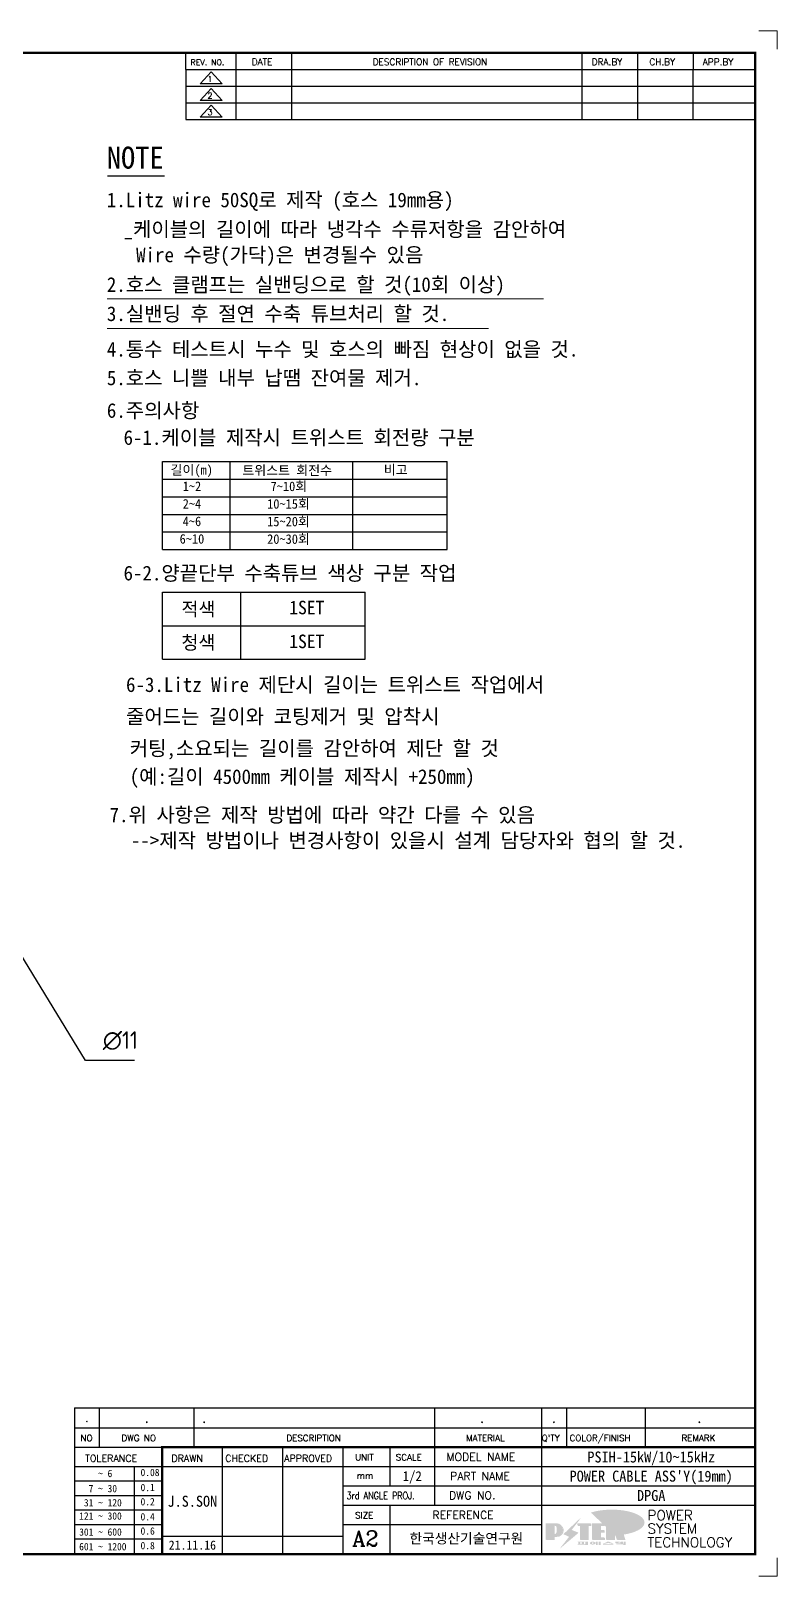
# Model space of a CAD drawing. Header units: millimetres. Extents: x 0 to 1218, y 0 to 844.
# Drawn here: x 810 to 1218, y 0 to 844 of the extents above; entities that cross this region are included whole.
import ezdxf
from ezdxf.enums import TextEntityAlignment as Align

# ---------------------------------------------------------------- set-up
doc = ezdxf.new("R2010")
doc.units = ezdxf.units.MM
doc.layers.add('FORMAT-1', color=7, linetype='Continuous')
doc.layers.add('line', color=3, linetype='Continuous')
doc.styles.add('HAN', font='')
doc.styles.add('RC', font='ROMANC.SHX')
doc.styles.add('ROMANT', font='romant')
doc.styles.add('RT', font='ROMANT.SHX', dxfattribs={"oblique": 15})
doc.styles.get("Standard").update_dxf_attribs({"font": 'ISOCP.SHX', "bigfont": 'WHGTXT.SHX'})
doc.styles.get('HAN').set_extended_font_data('GulimChe')
doc.dimstyles.new('PS-3', dxfattribs={"dimscale": 3, "dimtxt": 3.2, "dimasz": 2.5, "dimexe": 2, "dimexo": 2.5, "dimgap": 2, "dimtad": 1, "dimtoh": 1, "dimrnd": 0.05, "dimzin": 12, "dimdsep": 46, "dimtxsty": 'Standard', "dimcen": 0, "dimclrt": 2, "dimazin": 3, "dimtfac": 1, "dimtofl": 0, "dimtmove": 0, "dimatfit": 3, "dimfxl": 0, "dimtolj": 1, "dimtzin": 0, "dimarcsym": 0})

# ---------------------------------------------------------------- blocks, each defined once
blk = doc.blocks.new('no2')
at = {"color": 180}
for p, q in [((0, 5.5), (0, 0)), ((0, 5.5), (186, 5.5)), ((6.79, 5.5), (6.79, 0)), ((32.74, 0.11), (32.74, 5.5)), ((98.4, 5.5), (98.4, 0)), ((127.61, 5.5), (127.61, 0)), ((134.43, 5.5), (134.43, 0)), ((155.98, 5.5), (155.98, 0))]:
    blk.add_line(p, q, dxfattribs=at)
at = {"color": 2, "style": 'HAN'}
for tag, p in [('PART-NO', (19.76, 2.75)), ("Q'TY", (131.02, 2.75)), ('COLOR/FINISH', (145.2, 2.75)), ('MATERIAL', (111.38, 2.75)), ('REMARK', (170.76, 2.75))]:
    blk.add_attdef(tag, text='', height=2.9, dxfattribs=at).set_placement(p, align=Align.MIDDLE_CENTER)
blk.add_attdef('DESCRIPTION', text='', height=2.9, dxfattribs=at).set_placement((34.51, 2.75), align=Align.MIDDLE_LEFT)
at = {"color": 2, "style": 'RT', "oblique": 15}
blk.add_attdef('NO', text='', height=1.74, dxfattribs=at).set_placement((3.38, 2.51), align=Align.MIDDLE_CENTER)
blk = doc.blocks.new('re2')
at = {"color": 180}
for p, q in [((0, 0), (0, -4.55)), ((6.87, -0.64), (3.86, -3.91)), ((9.88, -3.91), (3.86, -3.91)), ((6.87, -0.64), (9.88, -3.91)), ((13.74, -4.55), (13.74, 0)), ((28.97, -4.55), (28.97, 0)), ((108.25, -4.55), (108.25, 0)), ((123.49, -4.55), (123.49, 0)), ((138.64, -4.55), (138.64, 0)), ((0, -4.55), (155.53, -4.55))]:
    blk.add_line(p, q, dxfattribs=at)
at = {"color": 2, "style": 'RC', "oblique": 15}
blk.add_attdef('REV.NO', text='', height=1.56, dxfattribs=at).set_placement((6.59, -2.56), align=Align.MIDDLE_CENTER)
blk.add_attdef('-1', text='', height=1.56, dxfattribs=at).set_placement((9.37, -1.66), align=Align.MIDDLE_LEFT)
at = {"color": 2, "style": 'HAN'}
for tag, p in [('REV.-DATE', (21.36, -2.28)), ('DRA.BY', (115.87, -2.28)), ('CH.BY', (131.07, -2.28)), ('APP.BY', (147.09, -2.28))]:
    blk.add_attdef(tag, text='', height=2.5, dxfattribs=at).set_placement(p, align=Align.MIDDLE_CENTER)
blk.add_attdef('DESCRIPTION-OF-REVISION', text='', height=2.5, dxfattribs=at).set_placement((31.61, -2.28), align=Align.MIDDLE_LEFT)
blk = doc.blocks.new('new LOGO')
at = {"layer": 'line'}
h = blk.add_hatch(color=1, dxfattribs=at)
h.paths.add_polyline_path([(41.5, 16.4), (54.3, 16.4, 1), (54.3, 82.9), (0, 82.9), (0, -0.1), (41.5, -0.1)])
h.paths.add_polyline_path([(41.5, 27.9), (41.5, 71.9), (43.6, 71.9, -0.414214), (54.6, 60.9), (54.6, 38.9, -0.414214), (43.6, 27.9)], flags=16)
h.paths.add_polyline_path([(214.7, 71.9), (227.5, 71.9), (227.5, 82.9), (159.7, 82.9), (159.7, 71.9), (172.5, 71.9), (172.5, -0.1), (214.7, -0.1)])
h.paths.add_polyline_path([(276, 37.4), (294.8, 37.4), (294.8, 49.1), (276, 49.1), (276, 71.9), (294.8, 71.9), (294.8, 82.9), (234.5, 82.9), (234.5, -0.1), (297, -0.1), (297, 10.9), (276, 10.9)])
h.paths.add_polyline_path([(347.2, 35.2), (359.7, -0.1), (400.5, -0.1), (379.6, 66.8), (399.7, 82.9), (380.6, 82.9), (347.2, 61.6), (347.2, 82.9), (305.5, 82.9), (305.5, -0.1), (347.2, -0.1)])
h = blk.add_hatch(color=250, dxfattribs=at)
h.paths.add_polyline_path([(44.5, 69.4), (46.6, 69.4, -0.129793), (52, 68, 0.221832), (43.6, 71.9), (41.5, 71.9), (41.5, 27.9), (43.6, 27.9, 0.02048), (44.5, 28)], flags=17)
h.paths.add_polyline_path([(44.5, 13.9), (57.3, 13.9, 0.72362), (77.1, 73.9, -0.679777), (54.3, 16.4), (41.5, 16.4), (41.5, -0.1), (3, -0.1), (3, -2.6), (44.5, -2.6)])
h.paths.add_polyline_path([(117.9, 14.2), (71.5, -44.4), (77.1, -39.6), (120.8, 15.6), (92, 28.9), (173.3, 106), (177.5, 111.4), (89.1, 27.6)])
h.paths.add_polyline_path([(162.7, 71.9), (162.7, 69.4), (172.5, 69.4), (172.5, 71.9)], flags=17)
h.paths.add_polyline_path([(217.7, 69.4), (230.5, 69.4), (230.5, 80.4), (227.5, 80.4), (227.5, 71.9), (214.7, 71.9), (214.7, -0.1), (175.5, -0.1), (175.5, -2.6), (217.7, -2.6)])
h.paths.add_polyline_path([(297.8, 46.6), (294.8, 46.6), (294.8, 37.4), (276, 37.4), (276, 10.9), (279, 10.9), (279, 34.9), (297.8, 34.9)])
h.paths.add_polyline_path([(300, 8.4), (297, 8.4), (297, -0.1), (237.5, -0.1), (237.5, -2.6), (300, -2.6)])
h.paths.add_polyline_path([(297.8, 80.4), (294.8, 80.4), (294.8, 71.9), (276, 71.9), (276, 49.1), (279, 49.1), (279, 69.4), (297.8, 69.4)])
h.paths.add_polyline_path([(350.2, 80.4), (347.2, 80.4), (347.2, 61.6), (350.2, 63.5)])
h.paths.add_polyline_path([(350.2, 26.7), (347.2, 35.2), (347.2, -0.1), (308.5, -0.1), (308.5, -2.6), (350.2, -2.6)])
h.paths.add_polyline_path([(402.7, 80.4), (396.5, 80.4), (379.6, 66.8), (400.5, -0.1), (361.8, -0.1), (362.7, -2.6), (403.5, -2.6), (382.6, 64.3)])
blk.add_hatch(color=5, dxfattribs=at).paths.add_polyline_path([(166.3, 35), (131, 49), (180.4, 112.7), (92, 28.9), (120.8, 15.6), (74.4, -43)])
h = blk.add_hatch(color=253, dxfattribs=at)
edge = h.paths.add_edge_path()
edge.add_ellipse((333.9, 86.4), major_axis=(-165.9, 0), ratio=0.39426, start_angle=111.51268, end_angle=334.46902)
edge.add_ellipse((314.1, 81.2), major_axis=(-153.7, 0), ratio=0.40699, start_angle=121.30662, end_angle=327.74369, ccw=False)
edge.add_line((394, 27.8), (394.7, 25.6))
h = blk.add_hatch(color=250, dxfattribs=at)
edge = h.paths.add_edge_path()
edge.add_ellipse((237.8, -17.6), major_axis=(-14.3, 0), ratio=0.526336, start_angle=192.2456, end_angle=269.07481)
edge.add_line((238.1, -10.1), (237.6, -10.1))
edge.add_ellipse((237.8, -17.6), major_axis=(-14.3, 0), ratio=0.526336, start_angle=270.92519, end_angle=449.07481)
edge.add_line((237.6, -25.1), (238.1, -25.1))
edge.add_ellipse((237.8, -17.6), major_axis=(-14.3, 0), ratio=0.526336, start_angle=450.92519, end_angle=527.7544)
edge.add_line((251.7, -19.2), (254.1, -19.2))
edge.add_line((254.1, -19.2), (254.1, -27.1))
edge.add_line((254.1, -27.1), (263.1, -27.1))
edge.add_line((263.1, -27.1), (263.1, -10.1))
edge.add_line((263.1, -10.1), (254.1, -10.1))
edge.add_line((254.1, -10.1), (254.1, -16))
edge.add_line((254.1, -16), (251.7, -16))
h.paths.add_polyline_path([(241, -16.4), (241, -18.7, -1), (234.4, -18.7), (234.4, -16.4, -1)], flags=16)
h.paths.add_polyline_path([(278.2, -10.1), (268.1, -10.1), (268.1, -27.1), (278.2, -27.1)])
h.paths.add_polyline_path([(310.3, -10.1), (310.3, -11.1, -0.157169), (289.3, -17.5), (294, -19.9, 0.128407), (316.3, -15.9, 0.128407), (338.6, -19.9), (343.3, -17.5, -0.157169), (322.2, -11.1), (322.2, -10.1)])
h.paths.add_polyline_path([(342.1, -25.1), (342.1, -22.3), (290.4, -22.3), (290.4, -25.1)])
h.paths.add_polyline_path([(352, -10.1), (352, -16.2, 0.414214), (354, -18.2), (378.7, -18.2), (378.7, -19.6), (390.2, -19.6), (390.2, -10.1), (378.7, -10.1), (378.7, -13.6), (374.7, -13.6), (374.7, -15.1), (378.7, -15.1), (378.7, -16.2), (364.7, -16.2), (364.7, -15.1), (371.2, -15.1), (371.2, -13.6), (364.7, -13.6), (364.7, -12.6), (374.7, -12.6), (374.7, -10.1)])
h.paths.add_polyline_path([(393.8, -10.1), (393.8, -19.6), (405, -19.6), (405, -10.1)])
h.paths.add_polyline_path([(405, -27.1), (405, -20.9), (356.8, -20.9), (356.8, -23), (391.8, -23), (391.8, -27.1)])
h.paths.add_polyline_path([(200.4, -10.1), (200.4, -22.3), (193.2, -22.3), (193.2, -12.6), (196.6, -12.6), (196.6, -10.1), (161, -10.1), (161, -12.6), (164.5, -12.6), (164.5, -22.3), (161, -22.3), (161, -25.1), (200.4, -25.1), (200.4, -27.1), (213.9, -27.1), (213.9, -10.1)])
h.paths.add_polyline_path([(182, -12.6), (175.6, -12.6), (175.6, -22.3), (182, -22.3)], flags=17)
blk = doc.blocks.new('format-2')
at = {"color": 3, "lineweight": 9}
for p, q in [((604, 422), (609, 422)), ((609, 417), (609, 422)), ((609, 5), (609, 0)), ((604, 0), (609, 0))]:
    blk.add_line(p, q, dxfattribs=at)
at = {"color": 180}
for p, q in [((447.47, 411.45), (447.47, 416)), ((461.21, 411.45), (461.21, 416)), ((476.44, 411.45), (476.44, 416)), ((555.72, 411.45), (555.72, 416)), ((570.95, 411.45), (570.95, 416)), ((586.11, 411.45), (586.11, 416)), ((447.47, 411.45), (603, 411.45)), ((417, 40.49), (603, 40.49)), ((417, 40.49), (417, 6)), ((423.79, 40.49), (423.79, 35.21)), ((449.74, 35.21), (449.74, 40.49)), ((515.4, 40.49), (515.4, 35.21)), ((544.61, 40.49), (544.61, 35.21)), ((551.43, 40.49), (551.43, 35.21)), ((572.98, 40.49), (572.98, 35.21)), ((417, 35.21), (440.98, 35.21)), ((457.46, 6), (457.46, 35.21)), ((473.95, 6), (473.95, 35.21)), ((490.44, 6), (490.44, 35.21)), ((503.22, 35.21), (503.22, 24.65)), ((515.4, 35.21), (515.4, 19.37)), ((544.61, 35.21), (544.61, 6)), ((417, 29.93), (440.98, 29.93)), ((433.39, 6.23), (433.39, 29.93)), ((440.98, 29.93), (603, 29.93)), ((417, 25.98), (440.98, 25.98)), ((417, 22.03), (440.98, 22.03)), ((490.44, 24.65), (603, 24.65)), ((417, 18.08), (440.98, 18.08)), ((490.44, 19.37), (603, 19.37)), ((503.22, 19.37), (503.22, 6)), ((417, 14.13), (440.98, 14.13)), ((490.44, 14.09), (544.61, 14.09)), ((417, 10.18), (440.98, 10.18)), ((440.98, 10.95), (490.44, 10.95))]:
    blk.add_line(p, q, dxfattribs=at)
at = {"color": 7, "const_width": 0.7}
blk.add_lwpolyline([(440.98, 6), (440.98, 35.21), (603, 35.21)], dxfattribs=at)
at = {"layer": 'FORMAT-1', "color": 7, "const_width": 0.7}
blk.add_lwpolyline([(18, 6), (18, 416), (603, 416), (603, 6)], close=True, dxfattribs=at)
at = {"xscale": 0.05400000000008731, "yscale": 0.05400000000008731, "zscale": 0.05400000000008731}
blk.add_blockref('new LOGO', (545.79, 9.96), dxfattribs=at)
at = {"color": 2}
for s, height, style, p in [('REV. NO.', 1.56, 'RC', (448.73, 412.65)), ('DATE', 1.788, 'RC', (465.45, 412.64)), ('DESCRIPTION OF REVISION', 1.7875, 'RC', (498.48, 412.64)), ('DRA.BY', 1.788, 'RC', (558.33, 412.64)), ('CH.BY', 1.788, 'RC', (574.09, 412.64)), ('APP.BY', 1.788, 'RC', (588.68, 412.64)), ('NO', 1.742, 'RC', (418.66, 36.83)), ('DWG NO', 1.742, 'RC', (429.86, 36.83)), ('DESCRIPTION', 1.7424, 'RC', (474.93, 36.83)), ('MATERIAL', 1.742, 'RC', (524.02, 36.83)), ("Q'TY", 1.742, 'RC', (544.67, 36.83)), ('COLOR/FINISH', 1.7424, 'RC', (552.3, 36.83)), ('REMARK', 1.742, 'RC', (582.87, 36.83)), (' TOLERANCE', 1.9, 'RC', (418.61, 31.22)), ('DRAWN', 1.9, 'RC', (443.5, 31.22)), ('CHECKED', 1.9, 'RC', (458.21, 31.22)), ('APPROVED', 1.9, 'RC', (474.3, 31.22)), ('UNIT', 1.742, 'RC', (493.69, 31.55)), ('SCALE', 1.742, 'RC', (504.82, 31.55)), ('MODEL NAME', 2.178, 'RC', (518.62, 31.46)), ('    ~ 6', 2, 'HAN', (418.3, 27.03)), ('0.08', 2, 'HAN', (435.07, 27.31)), ('mm', 1.742, 'RC', (494.17, 26.56)), ('PART NAME', 2.178, 'RC', (519.67, 26.24)), ('  7 ~ 30', 2, 'HAN', (418.3, 22.91)), ('0.1', 2, 'HAN', (435.07, 23.2)), ('0.2', 2, 'HAN', (435.07, 19.32)), ('DWG NO.', 2.178, 'RC', (519.34, 20.96)), ('121 ~ 300', 2, 'HAN', (418.3, 15.42)), (' 31 ~ 120', 2, 'HAN', (418.3, 19.04)), ('0.4', 2, 'HAN', (435.07, 15.2)), ('SIZE', 1.742, 'RC', (493.69, 15.72)), ('REFERENCE', 2.178, 'RC', (514.84, 15.61)), ('301 ~ 600', 2, 'HAN', (418.3, 11.04)), ('0.6', 2, 'HAN', (435.07, 11.32)), ('601 ~ 1200', 2, 'HAN', (418.3, 7.05)), ('0.8', 2, 'HAN', (435.07, 7.33))]:
    blk.add_text(s, height=height, dxfattribs=dict(at, style=style)).set_placement(p)
at = {"color": 2, "style": 'RC', "width": 0.8}
blk.add_text('3rd ANGLE PROJ.', height=2, dxfattribs=at).set_placement((491.37, 20.97))
at = {"style": 'ROMANT'}
for s, p in [('POWER', (573.59, 15.27)), ('SYSTEM', (573.59, 11.63)), ('TECHNOLOGY', (573.59, 7.87))]:
    blk.add_text(s, height=2.7, dxfattribs=at).set_placement(p)
at = {"color": 2, "lineweight": 30, "style": 'RC'}
blk.add_text('A2', height=4.182, dxfattribs=at).set_placement((492.93, 8.17))
at = {"style": 'HAN'}
for tag, height, p in [('MODEL-NAME', 3, (574.6, 32.53)), ('SCALE', 2.7, (509.31, 27.29)), ('PART-NAME', 3, (574.6, 27.29)), ('DRA-BY', 3, (449.22, 20.44)), ('CH-BY', 3, (465.71, 20.44)), ('APP-BY', 3, (482.2, 20.44)), ('DWG-NO', 3, (574.6, 22.01)), ('DRA-DATE', 2.5, (449.22, 8.48)), ('CH-DATE', 2.5, (465.71, 8.48)), ('APP-DATE', 2.5, (482.2, 8.48)), ('관련업체명', 3, (524.09, 10.29))]:
    blk.add_attdef(tag, text='', height=height, dxfattribs=at).set_placement(p, align=Align.MIDDLE_CENTER)
blk = doc.blocks.new('*D21')
at = {"color": 0, "lineweight": -2}
for p, q in [((840, 281.68), (800.18, 346.99)), ((866.75, 281.68), (840, 281.68))]:
    blk.add_line(p, q, dxfattribs=at)
at = {"color": 0}
blk.add_solid([(801.25, 347.64), (799.11, 346.34), (796.28, 353.39)], dxfattribs=at)
at = {"layer": 'Defpoints', "color": 0}
for p in [(790.55, 362.78, 0), (796.28, 353.39, 0)]:
    blk.add_point(p, dxfattribs=at)
at = {"color": 2, "insert": (859.07, 292.48), "char_height": 9.6, "attachment_point": 5}
blk.add_mtext('\\A1;∅11', dxfattribs=at)

msp = doc.modelspace()

# ---------------------------------------------------------------- linework, layer by layer
for p, q in [((852.067, 764.841), (883.19, 764.841)), ((882.049, 608.735), (1037.669, 608.735)), ((882.049, 560.735), (882.049, 608.735)), ((919.035, 560.735), (919.035, 608.735)), ((986.163, 560.735), (986.163, 608.735)), ((1037.669, 560.735), (1037.669, 608.735)), ((882.049, 599.135), (1037.669, 599.135)), ((882.049, 589.535), (1037.669, 589.535)), ((882.049, 579.935), (1037.669, 579.935)), ((882.049, 570.335), (1037.669, 570.335)), ((882.049, 560.735), (1037.669, 560.735)), ((882.049, 537.342), (992.794, 537.342)), ((882.049, 500.862), (882.049, 537.342)), ((924.984, 500.862), (924.984, 537.342)), ((992.794, 500.862), (992.794, 537.342)), ((882.049, 519.102), (992.794, 519.102)), ((882.049, 500.862), (992.794, 500.862))]:
    msp.add_line(p, q)
at = {"lineweight": 0}
for p, q in [((851.892, 697.61), (1090.389, 697.61)), ((851.892, 681.486), (1060.211, 681.486))]:
    msp.add_line(p, q, dxfattribs=at)

# ---------------------------------------------------------------- block references
ref = msp.add_blockref('format-2', (0, 0), dxfattribs=dict(xscale=2, yscale=2, zscale=2))
ref.add_attrib('관련업체명', '한국생산기술연구원', dxfattribs={"height": 5.5, "style": 'HAN'}).set_placement((1048.19, 20.585), align=Align.MIDDLE_CENTER)
ref.add_attrib('SCALE', '1/2', dxfattribs={"height": 5.4, "style": 'HAN'}).set_placement((1018.616, 54.588), align=Align.MIDDLE_CENTER)
ref.add_attrib('PART-NO', 'DPGA', dxfattribs={"height": 6, "style": 'HAN'}).set_placement((1149.191, 44.028), align=Align.MIDDLE_CENTER)
ref.add_attrib('PART-NAME', "POWER CABLE ASS'Y(19mm)", dxfattribs={"height": 6, "style": 'HAN'}).set_placement((1149.191, 54.588), align=Align.MIDDLE_CENTER)
ref.add_attrib('MODEL-NAME', 'PSIH-15kW/10~15kHz', dxfattribs={"height": 6, "style": 'HAN'}).set_placement((1149.191, 65.05), align=Align.MIDDLE_CENTER)
ref.add_attrib('DRA-BY', 'J.S.SON', dxfattribs={"height": 6, "style": 'HAN'}).set_placement((898.44, 40.884), align=Align.MIDDLE_CENTER)
ref.add_attrib('DRA-DATE', '21.11.16', dxfattribs={"height": 5, "style": 'HAN'}).set_placement((898.44, 16.95), align=Align.MIDDLE_CENTER)
ref = msp.add_blockref('re2', (894.932, 822.9), dxfattribs=dict(xscale=2, yscale=2, zscale=2))
ref.add_attrib('REV.NO', '1', dxfattribs={"color": 2, "height": 3.12, "style": 'RC'}).set_placement((908.108, 817.785), align=Align.MIDDLE_CENTER)
ref = msp.add_blockref('re2', (894.932, 813.8), dxfattribs=dict(xscale=2, yscale=2, zscale=2))
ref.add_attrib('REV.NO', '2', dxfattribs={"color": 2, "height": 3.12, "style": 'RC'}).set_placement((908.108, 808.685), align=Align.MIDDLE_CENTER)
ref = msp.add_blockref('re2', (894.932, 804.7), dxfattribs=dict(xscale=2, yscale=2, zscale=2))
ref.add_attrib('REV.NO', '3', dxfattribs={"color": 2, "height": 3.12, "style": 'RC'}).set_placement((908.108, 799.585), align=Align.MIDDLE_CENTER)
ref = msp.add_blockref('no2', (834, 80.988), dxfattribs=dict(xscale=2, yscale=2, zscale=2))
ref.add_attrib('REMARK', '.', dxfattribs={"color": 2, "height": 5.8, "style": 'HAN'}).set_placement((1175.511, 86.488), align=Align.MIDDLE_CENTER)
ref.add_attrib("Q'TY", '.', dxfattribs={"color": 2, "height": 5.8, "style": 'HAN'}).set_placement((1096.041, 86.488), align=Align.MIDDLE_CENTER)
ref.add_attrib('MATERIAL', '.', dxfattribs={"color": 2, "height": 5.8, "style": 'HAN'}).set_placement((1056.75, 86.488), align=Align.MIDDLE_CENTER)
ref.add_attrib('DESCRIPTION', '.', dxfattribs={"color": 2, "height": 5.8, "style": 'HAN'}).set_placement((903.016, 86.488), align=Align.MIDDLE_LEFT)
ref.add_attrib('PART-NO', '.', dxfattribs={"color": 2, "height": 5.8, "style": 'HAN'}).set_placement((873.529, 86.488), align=Align.MIDDLE_CENTER)
ref.add_attrib('NO', '.', dxfattribs={"color": 2, "height": 3.48, "style": 'RT'}).set_placement((840.769, 86.002), align=Align.MIDDLE_CENTER)

# ---------------------------------------------------------------- texts
at = {"color": 2, "style": 'HAN'}
for s, height, p in [('NOTE', 12, (851.724, 768.771)), ('_케이블의 길이에 따라 냉각수 수류저항을 감안하여 ', 8, (860.849, 731.68)), ('Wire 수량(가닥)은 변경될수 있음', 8, (867.693, 717.681)), ('4.통수 테스트시 누수 및 호스의 빠짐 현상이 없을 것.', 8, (851.724, 666.133)), ('5.호스 니쁠 내부 납땜 잔여물 제거.', 8, (851.724, 650.485)), ('6.주의사항', 8, (851.724, 632.67)), ('6-1.케이블 제작시 트위스트 회전량 구분', 8, (860.849, 617.876)), ('6-2.양끝단부 수축튜브 색상 구분 작업', 8, (860.849, 543.864)), ('6-3.Litz Wire 제단시 길이는 트위스트 작업에서', 8, (862.201, 482.908)), ('줄어드는 길이와 코팅제거 및 압착시 ', 8, (862.201, 465.562)), ('커팅,소요되는 길이를 감안하여 제단 할 것', 8, (864.195, 448.13)), ('(예:길이 4500mm 케이블 제작시 +250mm)', 8, (864.195, 432.681)), ('7.위 사항은 제작 방법에 따라 약간 다를 수 있음', 8, (853.233, 411.781)), ('-->제작 방법이나 변경사항이 있을시 설계 담당자와 협의 할 것.', 8, (864.869, 397.846))]:
    msp.add_text(s, height=height, dxfattribs=at).set_placement(p)
at = {"color": 1, "style": 'HAN'}
for s, p in [('1.Litz wire 50SQ로 제작 (호스 19mm용)', (851.724, 747.68)), ('2.호스 클램프는 실밴딩으로 할 것(10회 이상)', (851.724, 701.469)), ('3.실밴딩 후 절연 수축 튜브처리 할 것.', (851.724, 685.525))]:
    msp.add_text(s, height=8, dxfattribs=at).set_placement(p)
at = {"color": 2, "style": 'HAN'}
for s, height, p in [('길이(m)', 5.204, (898.079, 603.842)), ('트위스트 회전수', 5.204, (950.268, 604.03)), ('비고', 5.204, (1009.602, 604.329)), ('1~2', 5.204, (898.222, 595.295)), ('7~10회', 5.204, (951.218, 595.295)), ('2~4', 5.204, (898.222, 585.695)), ('10~15회', 5.204, (951.001, 585.695)), ('4~6', 5.204, (898.222, 576.095)), ('15~20회', 5.204, (951.001, 576.095)), ('6~10', 5.204, (898.222, 566.495)), ('20~30회', 5.204, (951.001, 566.495)), ('적색', 7.4157, (901.782, 528.233)), ('청색', 7.4157, (901.782, 509.993))]:
    msp.add_text(s, height=height, dxfattribs=at).set_placement(p, align=Align.MIDDLE)
at = {"color": 1, "style": 'HAN'}
for p in [(960.994, 529.049), (960.994, 510.554)]:
    msp.add_text('1SET', height=7.4157, dxfattribs=at).set_placement(p, align=Align.MIDDLE)

# ---------------------------------------------------------------- dimensions: what is measured, and where the dimension line sits
dim = msp.add_diameter_dim_2p(p1=(790.55, 362.781, 0), p2=(796.277, 353.389, 0), dimstyle='PS-3')
dim.commit()
dim.dimension.update_dxf_attribs({"geometry": '*D21', "text_midpoint": (859.074, 281.683), "dimtype": 163})

doc.saveas('drawing.dxf')
